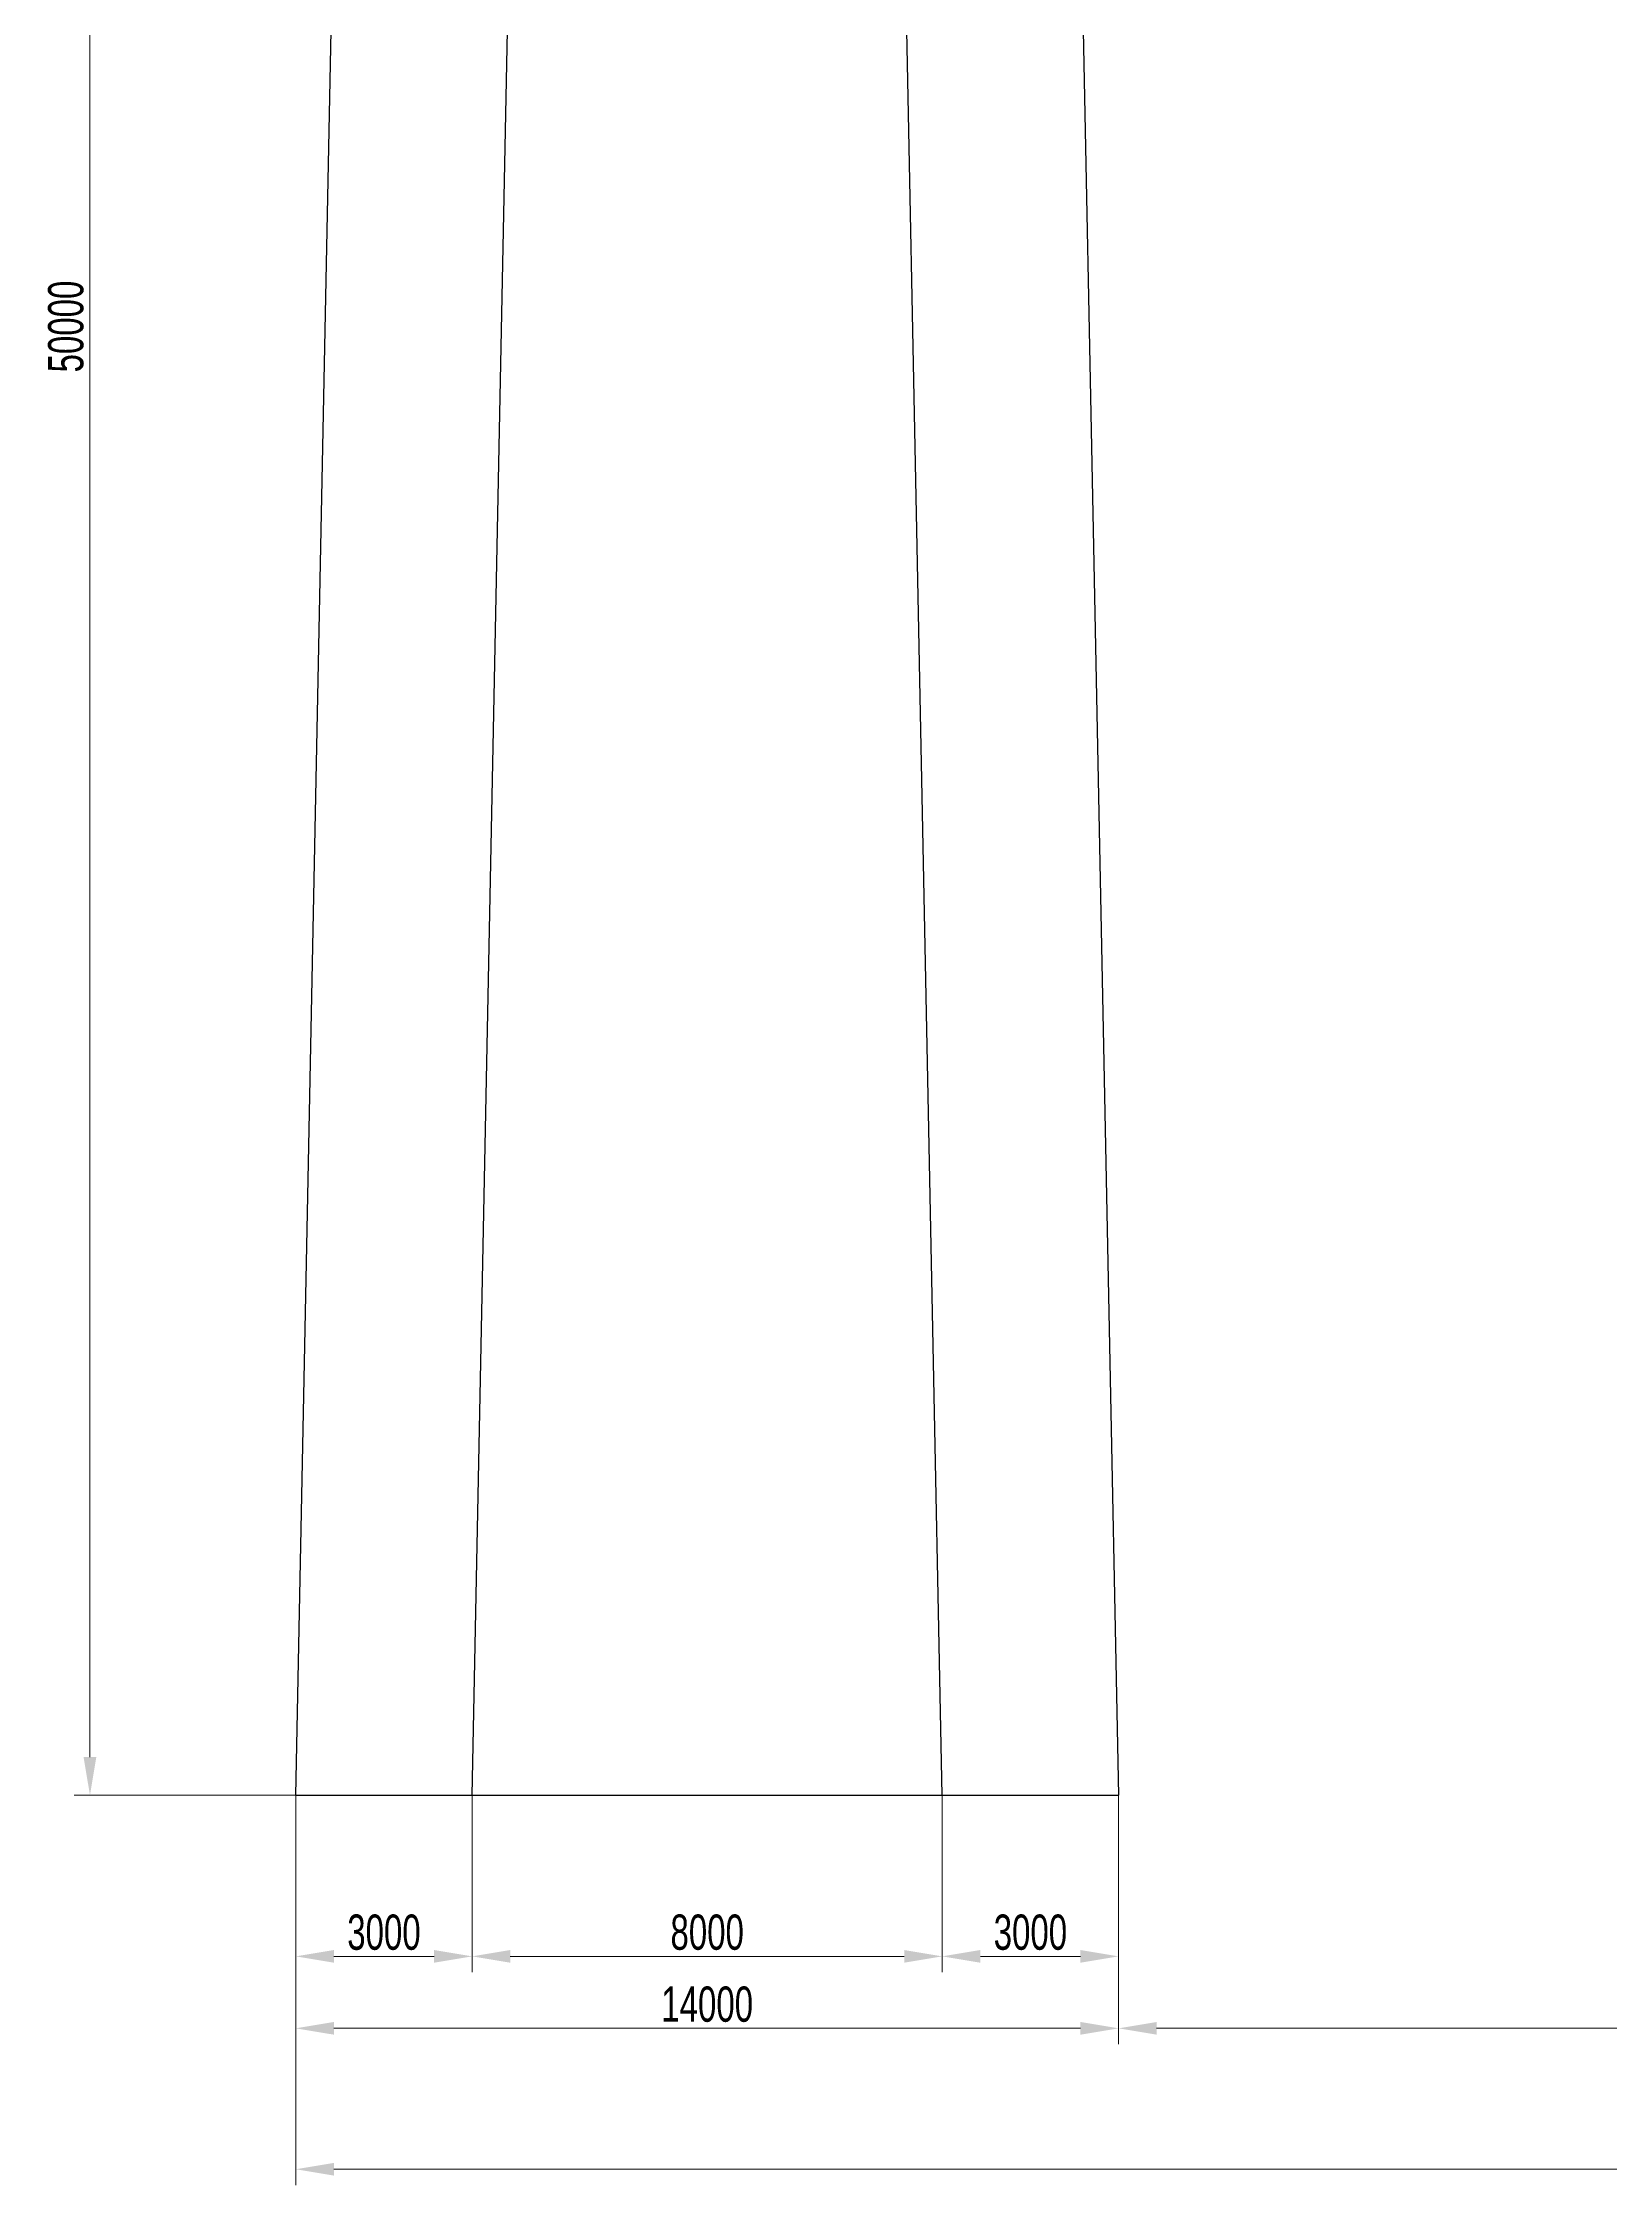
# Model space of a CAD drawing. Header units: millimetres. Extents: x 321435 to 489435, y -71599 to 47189.
# Drawn here: x 352570 to 379222, y -26932 to 9534 of the extents above; entities that cross this region are included whole.
import ezdxf

# ---------------------------------------------------------------- set-up
doc = ezdxf.new("R2010")
doc.units = ezdxf.units.MM
doc.header["$LTSCALE"] = 0.3
doc.header["$PDMODE"] = 34
doc.header["$PDSIZE"] = 5
doc.layers.get('Defpoints').update_dxf_attribs({"lineweight": 50})
doc.layers.add('轮廓线', color=3, linetype='Continuous', lineweight=50)
doc.styles.add('CIVIL', font='fsdb_e.shx', dxfattribs={"width": 0.7, "height": 600, "bigfont": 'fsdb.shx'})
doc.dimstyles.new('修改1', dxfattribs={"dimscale": 0.216, "dimtxt": 600, "dimasz": 3000, "dimexe": 1250, "dimexo": 0.625, "dimgap": 500, "dimtad": 1, "dimdec": 0, "dimdsep": 46, "dimtxsty": 'CIVIL', "dimcen": 2.5, "dimclrd": 3, "dimclre": 3, "dimclrt": 3, "dimadec": 0, "dimazin": 0, "dimtfac": 1, "dimtdec": 0, "dimtmove": 1, "dimatfit": 3, "dimfxl": 1, "dimlwd": 18, "dimlwe": 18, "dimarcsym": 0})

# ---------------------------------------------------------------- blocks, each defined once
blk = doc.blocks.new('*D111')
at = {"layer": 'Defpoints', "color": 0, "ltscale": 100, "transparency": 16777216}
for p in [(356874, -20295), (359874, -20295), (359874, -23038)]:
    blk.add_point(p, dxfattribs=at)
at = {"layer": '轮廓线', "color": 3, "lineweight": 18, "ltscale": 100, "transparency": 16777216}
for p, q in [((356874, -20295), (356874, -23308)), ((359874, -20295), (359874, -23308)), ((357522, -23038), (359226, -23038))]:
    blk.add_line(p, q, dxfattribs=at)
at = {"layer": '轮廓线', "color": 3, "ltscale": 100, "transparency": 16777216}
for points in [[(357522, -22930), (357522, -23146), (356874, -23038)], [(359226, -22930), (359226, -23146), (359874, -23038)]]:
    blk.add_solid(points, dxfattribs=at)
at = {"layer": '轮廓线', "color": 3, "ltscale": 100, "transparency": 16777216, "insert": (358374, -22630), "char_height": 600, "attachment_point": 5, "style": 'CIVIL'}
blk.add_mtext('3000', dxfattribs=at)
blk = doc.blocks.new('*D112')
at = {"layer": 'Defpoints', "color": 0, "ltscale": 100, "transparency": 16777216}
for p in [(359874, -20295), (367874, -20295), (367874, -23038)]:
    blk.add_point(p, dxfattribs=at)
at = {"layer": '轮廓线', "color": 3, "lineweight": 18, "ltscale": 100, "transparency": 16777216}
for p, q in [((359874, -20295), (359874, -23308)), ((367874, -20295), (367874, -23308)), ((360522, -23038), (367226, -23038))]:
    blk.add_line(p, q, dxfattribs=at)
at = {"layer": '轮廓线', "color": 3, "ltscale": 100, "transparency": 16777216}
for points in [[(360522, -22930), (360522, -23146), (359874, -23038)], [(367226, -22930), (367226, -23146), (367874, -23038)]]:
    blk.add_solid(points, dxfattribs=at)
at = {"layer": '轮廓线', "color": 3, "ltscale": 100, "transparency": 16777216, "insert": (363874, -22630), "char_height": 600, "attachment_point": 5, "style": 'CIVIL'}
blk.add_mtext('8000', dxfattribs=at)
blk = doc.blocks.new('*D113')
at = {"layer": 'Defpoints', "color": 0, "ltscale": 100, "transparency": 16777216}
for p in [(356874, -20295), (370874, -20295), (370874, -24263)]:
    blk.add_point(p, dxfattribs=at)
at = {"layer": '轮廓线', "color": 3, "lineweight": 18, "ltscale": 100, "transparency": 16777216}
for p, q in [((356874, -20295), (356874, -24533)), ((370874, -20295), (370874, -24533)), ((357522, -24263), (370226, -24263))]:
    blk.add_line(p, q, dxfattribs=at)
at = {"layer": '轮廓线', "color": 3, "ltscale": 100, "transparency": 16777216}
for points in [[(357522, -24155), (357522, -24371), (356874, -24263)], [(370226, -24155), (370226, -24371), (370874, -24263)]]:
    blk.add_solid(points, dxfattribs=at)
at = {"layer": '轮廓线', "color": 3, "ltscale": 100, "transparency": 16777216, "insert": (363874, -23855), "char_height": 600, "attachment_point": 5, "style": 'CIVIL'}
blk.add_mtext('14000', dxfattribs=at)
blk = doc.blocks.new('*D114')
at = {"layer": 'Defpoints', "color": 0, "ltscale": 100, "transparency": 16777216}
for p in [(370874, -20295), (391874, -20295), (391874, -24263)]:
    blk.add_point(p, dxfattribs=at)
at = {"layer": '轮廓线', "color": 3, "lineweight": 18, "ltscale": 100, "transparency": 16777216}
for p, q in [((370874, -20295), (370874, -24533)), ((391874, -20295), (391874, -24533)), ((371522, -24263), (391226, -24263))]:
    blk.add_line(p, q, dxfattribs=at)
at = {"layer": '轮廓线', "color": 3, "ltscale": 100, "transparency": 16777216}
for points in [[(371522, -24155), (371522, -24371), (370874, -24263)], [(391226, -24155), (391226, -24371), (391874, -24263)]]:
    blk.add_solid(points, dxfattribs=at)
at = {"layer": '轮廓线', "color": 3, "ltscale": 100, "transparency": 16777216, "insert": (381374, -23855), "char_height": 600, "attachment_point": 5, "style": 'CIVIL'}
blk.add_mtext('21000', dxfattribs=at)
blk = doc.blocks.new('*D115')
at = {"layer": 'Defpoints', "color": 0, "ltscale": 100, "transparency": 16777216}
for p in [(367874, -20295), (370874, -20295), (367874, -23038)]:
    blk.add_point(p, dxfattribs=at)
at = {"layer": '轮廓线', "color": 3, "lineweight": 18, "ltscale": 100, "transparency": 16777216}
for p, q in [((367874, -20295), (367874, -23308)), ((370874, -20295), (370874, -23308)), ((370226, -23038), (368522, -23038))]:
    blk.add_line(p, q, dxfattribs=at)
at = {"layer": '轮廓线', "color": 3, "ltscale": 100, "transparency": 16777216}
for points in [[(368522, -22930), (368522, -23146), (367874, -23038)], [(370226, -22930), (370226, -23146), (370874, -23038)]]:
    blk.add_solid(points, dxfattribs=at)
at = {"layer": '轮廓线', "color": 3, "ltscale": 100, "transparency": 16777216, "insert": (369374, -22630), "char_height": 600, "attachment_point": 5, "style": 'CIVIL'}
blk.add_mtext('3000', dxfattribs=at)
blk = doc.blocks.new('*D120')
at = {"layer": 'Defpoints', "color": 0, "ltscale": 100, "transparency": 16777216}
for p in [(356874, -20295), (405874, -20295), (356874, -26662)]:
    blk.add_point(p, dxfattribs=at)
at = {"layer": '轮廓线', "color": 3, "lineweight": 18, "ltscale": 100, "transparency": 16777216}
for p, q in [((356874, -20295), (356874, -26932)), ((405874, -20295), (405874, -26932)), ((405226, -26662), (357522, -26662))]:
    blk.add_line(p, q, dxfattribs=at)
at = {"layer": '轮廓线', "color": 3, "ltscale": 100, "transparency": 16777216}
for points in [[(357522, -26554), (357522, -26770), (356874, -26662)], [(405226, -26554), (405226, -26770), (405874, -26662)]]:
    blk.add_solid(points, dxfattribs=at)
at = {"layer": '轮廓线', "color": 3, "ltscale": 100, "transparency": 16777216, "insert": (381374, -26254), "char_height": 600, "attachment_point": 5, "style": 'CIVIL'}
blk.add_mtext('49000', dxfattribs=at)
blk = doc.blocks.new('*D139')
at = {"layer": 'Defpoints', "color": 0, "ltscale": 100, "transparency": 16777216}
for p in [(357874, 29705), (353371, -20295), (357874, -20295)]:
    blk.add_point(p, dxfattribs=at)
at = {"layer": '轮廓线', "color": 3, "lineweight": 18, "ltscale": 100, "transparency": 16777216}
for p, q in [((357874, 29705), (353101, 29705)), ((353371, 29057), (353371, -19647)), ((357874, -20295), (353101, -20295))]:
    blk.add_line(p, q, dxfattribs=at)
at = {"layer": '轮廓线', "color": 3, "ltscale": 100, "transparency": 16777216}
for points in [[(353263, 29057), (353479, 29057), (353371, 29705)], [(353263, -19647), (353479, -19647), (353371, -20295)]]:
    blk.add_solid(points, dxfattribs=at)
at = {"layer": '轮廓线', "color": 3, "ltscale": 100, "transparency": 16777216, "insert": (352963, 4705), "char_height": 600, "attachment_point": 5, "rotation": 90, "style": 'CIVIL'}
blk.add_mtext('50000', dxfattribs=at)

msp = doc.modelspace()

# ---------------------------------------------------------------- linework, layer by layer
at = {"ltscale": 100}
for p, q in [((356874, -20294.7), (357874, 29705.3)), ((359874, -20294.7), (360874, 29705.3)), ((367874, -20294.7), (366874, 29705.3)), ((369874, 29705.3), (370874, -20294.7)), ((356874, -20294.7), (370874, -20294.7))]:
    msp.add_line(p, q, dxfattribs=at)

# ---------------------------------------------------------------- dimensions: what is measured, and where the dimension line sits
at = {"layer": '轮廓线', "ltscale": 100}
for p1, p2, distance, picture, middle in [((357874, 29705.3), (357874, -20294.7), -4502.6, '*D139', (352963.4, 4705.3)), ((356874, -20294.7), (359874, -20294.7), -2743.4, '*D111', (358374, -22630.1)), ((356874, -20294.7), (370874, -20294.7), -3968.6, '*D113', (363874, -23855.3)), ((405874, -20294.7), (356874, -20294.7), 6367.7, '*D120', (381374, -26254.4)), ((359874, -20294.7), (367874, -20294.7), -2743.4, '*D112', (363874, -22630.1)), ((370874, -20294.7), (367874, -20294.7), 2743.4, '*D115', (369374, -22630.1)), ((370874, -20294.7), (391874, -20294.7), -3968.6, '*D114', (381374, -23855.3))]:
    dim = msp.add_aligned_dim(p1=p1, p2=p2, distance=distance, dimstyle='修改1', override={"dimfxl": 1.5}, dxfattribs=at)
    dim.commit()
    dim.dimension.update_dxf_attribs({"geometry": picture, "text_midpoint": middle})

doc.saveas('drawing.dxf')
